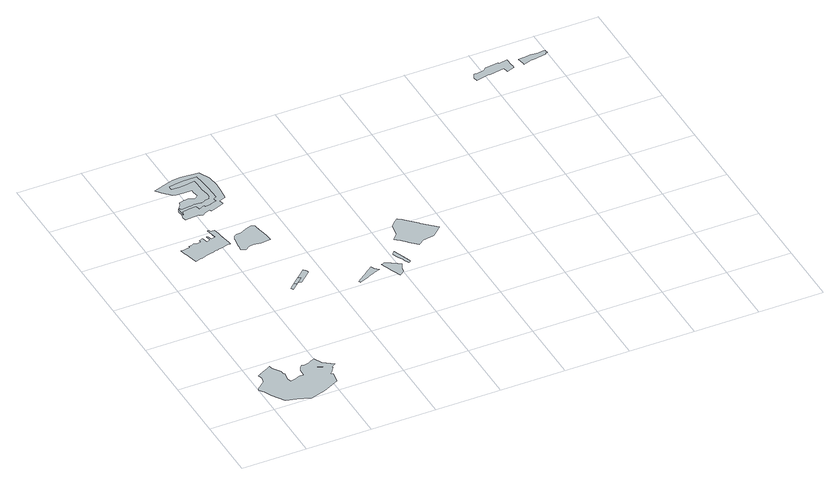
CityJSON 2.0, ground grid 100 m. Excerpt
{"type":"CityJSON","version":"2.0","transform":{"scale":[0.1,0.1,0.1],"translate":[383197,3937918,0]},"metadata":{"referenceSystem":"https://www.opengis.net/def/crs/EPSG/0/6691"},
"CityObjects":{
"object1":{"type":"GenericCityObject","attributes":{"name":"1","土砂災害警戒区域.区域区分":"1","土砂災害警戒区域.現象の種類":"1","土砂災害警戒区域.都道府県コード":"13","土砂災害警戒区域.区域番号":"111001-K073","土砂災害警戒区域.区域名":"-","土砂災害警戒区域.所在地":"大田区中央6","土砂災害警戒区域.告示日":"2018-05-31","土砂災害警戒区域.特別警戒未指定フラグ":"0"},"geometry":[{"type":"MultiSurface","lod":"0","boundaries":[[[0,1,2,3,4,5,6,7,8,9,10,11,12,13,14,15,16,17,18,19,20,21,22,23,24,25,26,27,28,29,30,31,32,33,34,35,36,37,38,39,40,41,42,43,44,45,46,47,48,49,50,51,52,53,54,55,56,57,58,59,60,61,62,63,64]]]}]},
"object2":{"type":"GenericCityObject","attributes":{"name":"1","土砂災害警戒区域.区域区分":"2","土砂災害警戒区域.現象の種類":"1","土砂災害警戒区域.都道府県コード":"13","土砂災害警戒区域.区域番号":"111001-K073","土砂災害警戒区域.区域名":"-","土砂災害警戒区域.所在地":"大田区中央6","土砂災害警戒区域.告示日":"2018-05-31","土砂災害警戒区域.特別警戒未指定フラグ":"0"},"geometry":[{"type":"MultiSurface","lod":"0","boundaries":[[[65,66,67,68,69,70,71,8,9,72,73,74,75,76,77,78,79,80,81,82,83,84,85,86,87,88,89,90,91,92,93,94,95,96,97,98,99,100,101,102,103,104,105,106,107,108,109,110,111,112]]]}]},
"object3":{"type":"GenericCityObject","attributes":{"name":"1","土砂災害警戒区域.区域区分":"1","土砂災害警戒区域.現象の種類":"1","土砂災害警戒区域.都道府県コード":"13","土砂災害警戒区域.区域番号":"111001-K066","土砂災害警戒区域.区域名":"-","土砂災害警戒区域.所在地":"大田区中央5","土砂災害警戒区域.告示日":"2018-05-31","土砂災害警戒区域.特別警戒未指定フラグ":"0"},"geometry":[{"type":"MultiSurface","lod":"0","boundaries":[[[113,114,115,116,117,118,119,120,121,122,123,124,125,126,127,128,129,130,131,132,133,134,135,136,137,138,139,140,141,142,143,144,145,146,147,148,149,150,151,152,153,154,155,156,157,158,159,160,161,162,163,164,165,166,167,168,169,170,171,172]]]}]},
"object4":{"type":"GenericCityObject","attributes":{"name":"1","土砂災害警戒区域.区域区分":"2","土砂災害警戒区域.現象の種類":"1","土砂災害警戒区域.都道府県コード":"13","土砂災害警戒区域.区域番号":"111001-K066","土砂災害警戒区域.区域名":"-","土砂災害警戒区域.所在地":"大田区中央5","土砂災害警戒区域.告示日":"2018-05-31","土砂災害警戒区域.特別警戒未指定フラグ":"0"},"geometry":[{"type":"MultiSurface","lod":"0","boundaries":[[[173,174,175,176,177,178,179,180,181,182,183,184,185,186,187,188,189,190,191,192,193,194,195,196,197,198,199,200,201,202,203,204,205,206,207,208,209,210,211,212,213,214,215,216,217,172,218,219,220]]]}]},
"object5":{"type":"GenericCityObject","attributes":{"name":"1","土砂災害警戒区域.区域区分":"2","土砂災害警戒区域.現象の種類":"1","土砂災害警戒区域.都道府県コード":"13","土砂災害警戒区域.区域番号":"111001-K068","土砂災害警戒区域.区域名":"-","土砂災害警戒区域.所在地":"大田区中央5","土砂災害警戒区域.告示日":"2018-05-31","土砂災害警戒区域.特別警戒未指定フラグ":"0"},"geometry":[{"type":"MultiSurface","lod":"0","boundaries":[[[221,222,223,224,225,226,227,228]]]}]},
"object6":{"type":"GenericCityObject","attributes":{"name":"1","土砂災害警戒区域.区域区分":"1","土砂災害警戒区域.現象の種類":"1","土砂災害警戒区域.都道府県コード":"13","土砂災害警戒区域.区域番号":"111001-K068","土砂災害警戒区域.区域名":"-","土砂災害警戒区域.所在地":"大田区中央5","土砂災害警戒区域.告示日":"2018-05-31","土砂災害警戒区域.特別警戒未指定フラグ":"0"},"geometry":[{"type":"MultiSurface","lod":"0","boundaries":[[[229,230,231,232,233,234,235,236,237,238,224,225,239,240,241,242,243,244]]]}]},
"object7":{"type":"GenericCityObject","attributes":{"name":"1","土砂災害警戒区域.区域区分":"1","土砂災害警戒区域.現象の種類":"1","土砂災害警戒区域.都道府県コード":"13","土砂災害警戒区域.区域番号":"111001-K067","土砂災害警戒区域.区域名":"-","土砂災害警戒区域.所在地":"大田区中央5","土砂災害警戒区域.告示日":"2018-05-31","土砂災害警戒区域.特別警戒未指定フラグ":"0"},"geometry":[{"type":"MultiSurface","lod":"0","boundaries":[[[245,246,247,248,249,250,251,252,253,254,255,256,257,258,259,260,261,262,263,264,265,266,267,268]]]}]},
"object8":{"type":"GenericCityObject","attributes":{"name":"1","土砂災害警戒区域.区域区分":"2","土砂災害警戒区域.現象の種類":"1","土砂災害警戒区域.都道府県コード":"13","土砂災害警戒区域.区域番号":"111001-K067","土砂災害警戒区域.区域名":"-","土砂災害警戒区域.所在地":"大田区中央5","土砂災害警戒区域.告示日":"2018-05-31","土砂災害警戒区域.特別警戒未指定フラグ":"0"},"geometry":[{"type":"MultiSurface","lod":"0","boundaries":[[[266,267,269,270,271,272,273,274,275,276,277,278,279,280,281]]]}]},
"object9":{"type":"GenericCityObject","attributes":{"name":"1","土砂災害警戒区域.区域区分":"2","土砂災害警戒区域.現象の種類":"1","土砂災害警戒区域.都道府県コード":"13","土砂災害警戒区域.区域番号":"111001-K065","土砂災害警戒区域.区域名":"-","土砂災害警戒区域.所在地":"大田区中央5 南馬込6","土砂災害警戒区域.告示日":"2018-05-31","土砂災害警戒区域.特別警戒未指定フラグ":"0"},"geometry":[{"type":"MultiSurface","lod":"0","boundaries":[[[282,283,284,285,286,287,288,289,290,291,292,293,294,295,296,297,298,299,300,301,302,303,304,305,306,307,308,309,310,311,312,313,314,315,316,317,318,319,320,321,322,323,324,325,326,327,328,329,330,331]]]}]},
"object10":{"type":"GenericCityObject","attributes":{"name":"1","土砂災害警戒区域.区域区分":"1","土砂災害警戒区域.現象の種類":"1","土砂災害警戒区域.都道府県コード":"13","土砂災害警戒区域.区域番号":"111001-K065","土砂災害警戒区域.区域名":"-","土砂災害警戒区域.所在地":"大田区中央5 南馬込6","土砂災害警戒区域.告示日":"2018-05-31","土砂災害警戒区域.特別警戒未指定フラグ":"0"},"geometry":[{"type":"MultiSurface","lod":"0","boundaries":[[[332,333,334,335,336,337,338,339,340,341,342,343,344,345,346,347,348,349,350,351,352,353,354,355,356,357,358,359,360,361,362,363,364,365,366,367,368,369,370,371,372,373,374,375,376,377,378,379,380,381,382,383,310,384,385]]]}]},
"object11":{"type":"GenericCityObject","attributes":{"name":"1","土砂災害警戒区域.区域区分":"1","土砂災害警戒区域.現象の種類":"1","土砂災害警戒区域.都道府県コード":"13","土砂災害警戒区域.区域番号":"111001-K069","土砂災害警戒区域.区域名":"-","土砂災害警戒区域.所在地":"大田区中央5","土砂災害警戒区域.告示日":"2018-05-31","土砂災害警戒区域.特別警戒未指定フラグ":"0"},"geometry":[{"type":"MultiSurface","lod":"0","boundaries":[[[386,387,388,389,390,391,392,393,394,395,396,397,398,399]]]}]},
"object12":{"type":"GenericCityObject","attributes":{"name":"1","土砂災害警戒区域.区域区分":"1","土砂災害警戒区域.現象の種類":"1","土砂災害警戒区域.都道府県コード":"13","土砂災害警戒区域.区域番号":"111001-K070","土砂災害警戒区域.区域名":"-","土砂災害警戒区域.所在地":"大田区中央5 中央4","土砂災害警戒区域.告示日":"2018-05-31","土砂災害警戒区域.特別警戒未指定フラグ":"0"},"geometry":[{"type":"MultiSurface","lod":"0","boundaries":[[[400,401,402,403,404,405,406,407,408,409,410,411,412,413,414,415]]]}]},
"object13":{"type":"GenericCityObject","attributes":{"name":"1","土砂災害警戒区域.区域区分":"1","土砂災害警戒区域.現象の種類":"1","土砂災害警戒区域.都道府県コード":"13","土砂災害警戒区域.区域番号":"111001-K071","土砂災害警戒区域.区域名":"-","土砂災害警戒区域.所在地":"大田区中央5 中央4","土砂災害警戒区域.告示日":"2018-05-31","土砂災害警戒区域.特別警戒未指定フラグ":"0"},"geometry":[{"type":"MultiSurface","lod":"0","boundaries":[[[416,417,418,419,420,421,422,423,424,425,426,427,428,429]]]}]},
"object14":{"type":"GenericCityObject","attributes":{"name":"1","土砂災害警戒区域.区域区分":"2","土砂災害警戒区域.現象の種類":"1","土砂災害警戒区域.都道府県コード":"13","土砂災害警戒区域.区域番号":"111001-K071","土砂災害警戒区域.区域名":"-","土砂災害警戒区域.所在地":"大田区中央5 中央4","土砂災害警戒区域.告示日":"2018-05-31","土砂災害警戒区域.特別警戒未指定フラグ":"0"},"geometry":[{"type":"MultiSurface","lod":"0","boundaries":[[[430,416,417,431,432,425,426,433,434]]]}]},
"object15":{"type":"GenericCityObject","attributes":{"name":"1","土砂災害警戒区域.区域区分":"1","土砂災害警戒区域.現象の種類":"1","土砂災害警戒区域.都道府県コード":"13","土砂災害警戒区域.区域番号":"111001-K072","土砂災害警戒区域.区域名":"-","土砂災害警戒区域.所在地":"大田区中央5 中央4","土砂災害警戒区域.告示日":"2018-05-31","土砂災害警戒区域.特別警戒未指定フラグ":"0"},"geometry":[{"type":"MultiSurface","lod":"0","boundaries":[[[435,436,437,438,439,440,441,442,443,444,445,446,447,448,449,450,451,452]]]}]},
"object16":{"type":"GenericCityObject","attributes":{"name":"1","土砂災害警戒区域.区域区分":"2","土砂災害警戒区域.現象の種類":"1","土砂災害警戒区域.都道府県コード":"13","土砂災害警戒区域.区域番号":"111001-K093","土砂災害警戒区域.区域名":"-","土砂災害警戒区域.所在地":"大田区南馬込3","土砂災害警戒区域.告示日":"2018-05-31","土砂災害警戒区域.特別警戒未指定フラグ":"0"},"geometry":[{"type":"MultiSurface","lod":"0","boundaries":[[[453,454,455,456,457,458,459,460,461,462,463,464,465,466,467,468,469,470,471,472]]]}]},
"object17":{"type":"GenericCityObject","attributes":{"name":"1","土砂災害警戒区域.区域区分":"2","土砂災害警戒区域.現象の種類":"1","土砂災害警戒区域.都道府県コード":"13","土砂災害警戒区域.区域番号":"111001-K093","土砂災害警戒区域.区域名":"-","土砂災害警戒区域.所在地":"大田区南馬込3","土砂災害警戒区域.告示日":"2018-05-31","土砂災害警戒区域.特別警戒未指定フラグ":"0"},"geometry":[{"type":"MultiSurface","lod":"0","boundaries":[[[473,474,475,476,477,478,479,480,481,482,483,484,485,486,487,488,489,490,491]]]}]}
},
"vertices":[
[476,546,0],[488,662,0],[475,686,0],[466,741,0],[387,857,0],[375,905,0],[306,870,0],[287,860,0],[229,830,0],[207,818,0],[140,784,0],[164,725,0],[147,633,0],[13,518,0],[1,486,0],[54,418,0],[106,310,0],[224,114,0],[383,73,0],[384,73,0],[581,10,0],[582,10,0],[708,43,0],[709,43,0],[819,82,0],[1064,193,0],[1065,194,0],[1092,358,0],[1093,360,0],[1062,389,0],[1087,406,0],[1152,500,0],[1153,501,0],[1150,516,0],[1150,517,0],[1213,561,0],[1058,671,0],[1002,783,0],[933,755,0],[909,745,0],[883,735,0],[847,721,0],[837,716,0],[832,717,0],[777,729,0],[754,701,0],[747,698,0],[747,697,0],[744,687,0],[743,686,0],[718,637,0],[721,573,0],[718,538,0],[718,537,0],[714,521,0],[713,519,0],[654,526,0],[614,516,0],[613,515,0],[588,496,0],[587,496,0],[497,476,0],[496,476,0],[493,474,0],[489,479,0],
[391,337,0],[342,414,0],[327,501,0],[332,606,0],[332,634,0],[301,685,0],[260,782,0],[186,808,0],[219,757,0],[220,657,0],[178,578,0],[158,543,0],[190,459,0],[218,359,0],[301,217,0],[419,199,0],[583,179,0],[584,179,0],[678,192,0],[679,192,0],[766,225,0],[950,299,0],[951,300,0],[984,410,0],[985,411,0],[937,457,0],[971,479,0],[1029,556,0],[1030,557,0],[1035,568,0],[988,589,0],[966,599,0],[901,628,0],[892,620,0],[892,619,0],[851,554,0],[844,507,0],[865,468,0],[864,467,0],[831,412,0],[830,411,0],[709,376,0],[646,356,0],[645,355,0],[586,342,0],[585,343,0],[455,327,0],[454,327,0],
[1087,3930,0],[1072,4014,0],[1010,4024,0],[998,4059,0],[976,4051,0],[1017,3882,0],[1001,3874,0],[947,3860,0],[927,3932,0],[907,3932,0],[921,3857,0],[864,3836,0],[842,3923,0],[831,3927,0],[779,3902,0],[785,3864,0],[722,3857,0],[720,3857,0],[671,3872,0],[641,3855,0],[593,3850,0],[594,3821,0],[539,3814,0],[535,3818,0],[503,3808,0],[500,3808,0],[450,3806,0],[469,3727,0],[479,3688,0],[501,3600,0],[508,3573,0],[525,3503,0],[562,3514,0],[565,3514,0],[601,3527,0],[604,3527,0],[654,3532,0],[662,3534,0],[709,3555,0],[741,3567,0],[791,3578,0],[791,3579,0],[847,3591,0],[848,3591,0],[906,3605,0],[917,3607,0],[918,3607,0],[981,3622,0],[982,3622,0],[1002,3626,0],[1004,3627,0],[1061,3640,0],[1079,3643,0],[1079,3646,0],[1096,3649,0],[1099,3649,0],[1136,3645,0],[1124,3712,0],[1119,3743,0],[1097,3868,0],
[1004,3940,0],[1040,3794,0],[1024,3784,0],[968,3772,0],[958,3805,0],[939,3800,0],[945,3763,0],[885,3746,0],[873,3794,0],[863,3791,0],[805,3781,0],[805,3777,0],[742,3775,0],[741,3775,0],[694,3771,0],[661,3767,0],[614,3755,0],[609,3749,0],[556,3739,0],[551,3748,0],[553,3742,0],[564,3694,0],[567,3678,0],[571,3672,0],[623,3682,0],[631,3676,0],[677,3696,0],[710,3702,0],[756,3716,0],[757,3716,0],[817,3724,0],[819,3720,0],[877,3730,0],[887,3733,0],[890,3727,0],[951,3741,0],[952,3746,0],[971,3751,0],[974,3748,0],[1030,3760,0],[1047,3766,0],[1037,3810,0],[1056,3814,0],[1062,3805,0],[1104,3827,0],[1087,3927,0],[1035,3919,0],[1025,3945,0],
[1604,2466,0],[1663,2519,0],[1634,2548,0],[1574,2495,0],[1548,2472,0],[1523,2450,0],[1550,2417,0],[1594,2457,0],
[1716,2502,0],[1746,2530,0],[1758,2541,0],[1819,2598,0],[1806,2619,0],[1796,2638,0],[1795,2639,0],[1773,2671,0],[1712,2617,0],[1698,2605,0],[1430,2368,0],[1456,2332,0],[1588,2450,0],[1626,2433,0],[1637,2428,0],[1709,2495,0],
[1569,3882,0],[1476,3859,0],[1375,3801,0],[1305,3805,0],[1260,3776,0],[1259,3776,0],[1235,3720,0],[1232,3696,0],[1221,3621,0],[1213,3567,0],[1209,3540,0],[1199,3468,0],[1274,3432,0],[1275,3432,0],[1341,3482,0],[1414,3488,0],[1527,3478,0],[1628,3487,0],[1678,3494,0],[1669,3549,0],[1662,3593,0],[1641,3718,0],[1637,3742,0],[1617,3862,0],
[1631,3776,0],[1584,3779,0],[1489,3763,0],[1383,3734,0],[1313,3732,0],[1264,3692,0],[1266,3629,0],[1268,3597,0],[1322,3651,0],[1392,3663,0],[1504,3652,0],[1602,3657,0],[1647,3679,0],
[1191,5220,0],[1062,5201,0],[951,5180,0],[953,5151,0],[954,5132,0],[954,5117,0],[1066,5119,0],[1195,5131,0],[1321,5149,0],[1326,5083,0],[1334,4933,0],[1352,4803,0],[1356,4746,0],[1356,4745,0],[1336,4716,0],[1332,4703,0],[1330,4702,0],[1255,4685,0],[1254,4684,0],[1187,4654,0],[1182,4659,0],[1083,4676,0],[1082,4672,0],[1053,4670,0],[1011,4666,0],[1007,4663,0],[877,4648,0],[875,4648,0],[856,4687,0],[840,4665,0],[843,4524,0],[865,4599,0],[1013,4620,0],[1018,4617,0],[1060,4621,0],[1089,4623,0],[1100,4552,0],[1194,4593,0],[1204,4564,0],[1286,4580,0],[1288,4580,0],[1387,4613,0],[1388,4613,0],[1375,4665,0],[1432,4695,0],[1432,4696,0],[1430,4798,0],[1421,4938,0],[1404,5096,0],[1392,5222,0],
[817,4609,0],[825,4564,0],[829,4539,0],[809,4466,0],[814,4409,0],[816,4410,0],[1038,4434,0],[1045,4414,0],[1091,4408,0],[1117,4424,0],[1118,4428,0],[1217,4467,0],[1230,4434,0],[1322,4462,0],[1325,4461,0],[1449,4515,0],[1450,4515,0],[1433,4591,0],[1538,4626,0],[1538,4627,0],[1554,4789,0],[1560,4946,0],[1540,5117,0],[1460,5291,0],[1187,5313,0],[1057,5297,0],[947,5265,0],[731,5188,0],[781,5132,0],[797,5114,0],[839,5067,0],[854,5050,0],[906,4992,0],[962,4976,0],[1074,4973,0],[1197,4980,0],[1199,4925,0],[1215,4825,0],[1212,4825,0],[1210,4824,0],[1160,4789,0],[1158,4788,0],[1061,4828,0],[1060,4828,0],[1031,4818,0],[991,4819,0],[986,4818,0],[917,4802,0],[915,4802,0],[901,4749,0],[898,4745,0],[874,4712,0],[835,4658,0],[814,4630,0],
[2530,2132,0],[2630,2173,0],[2662,2186,0],[2722,2211,0],[2665,2262,0],[2639,2307,0],[2580,2263,0],[2559,2247,0],[2492,2197,0],[2456,2171,0],[2349,2091,0],[2364,2074,0],[2358,2061,0],[2501,2120,0],
[3018,2097,0],[3058,2186,0],[3006,2218,0],[2973,2238,0],[2929,2264,0],[2925,2267,0],[2844,2316,0],[2826,2297,0],[2818,2296,0],[2796,2294,0],[2829,2212,0],[2833,2201,0],[2869,2113,0],[2882,2080,0],[2927,1968,0],[3000,2021,0],
[3164,2279,0],[3157,2297,0],[3123,2390,0],[3116,2409,0],[3089,2483,0],[3047,2440,0],[3039,2426,0],[3074,2352,0],[3082,2336,0],[3118,2259,0],[3129,2237,0],[3161,2169,0],[3174,2168,0],[3197,2188,0],
[3175,2249,0],[3153,2309,0],[3125,2272,0],[3138,2218,0],[3149,2222,0],
[3745,2568,0],[3824,2634,0],[3898,2697,0],[3693,2898,0],[3681,2910,0],[3528,3059,0],[3505,3083,0],[3457,3130,0],[3393,3079,0],[3320,3001,0],[3293,2821,0],[3210,2733,0],[3243,2701,0],[3281,2663,0],[3350,2594,0],[3367,2576,0],[3471,2472,0],[3566,2532,0],
[6302,5667,0],[6287,5687,0],[6080,5656,0],[6039,5614,0],[5908,5590,0],[5891,5596,0],[5874,5596,0],[5863,5574,0],[5849,5548,0],[5835,5523,0],[5848,5455,0],[5903,5466,0],[6040,5500,0],[6077,5494,0],[6302,5531,0],[6323,5453,0],[6444,5493,0],[6439,5544,0],[6436,5576,0],[6426,5687,0],
[6997,5653,0],[6974,5649,0],[6967,5643,0],[6891,5639,0],[6764,5646,0],[6763,5646,0],[6729,5637,0],[6578,5632,0],[6587,5568,0],[6594,5513,0],[6597,5496,0],[6735,5539,0],[6767,5537,0],[6768,5537,0],[6896,5557,0],[6973,5568,0],[6978,5591,0],[7008,5593,0],[6999,5638,0]
]}
